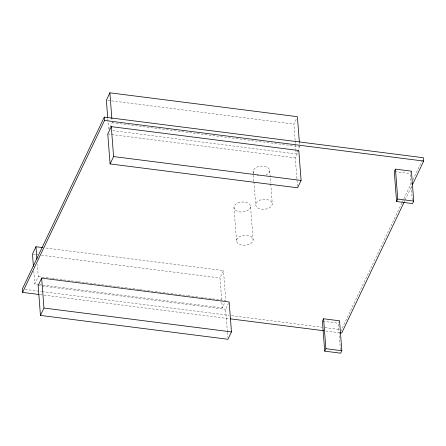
<?xml version="1.0" encoding="UTF-8"?>
<svg xmlns="http://www.w3.org/2000/svg" width="446" height="446" viewBox="0 0 446 446"><rect width="100%" height="100%" fill="white"/><g stroke="black" fill="none" stroke-linecap="round" stroke-linejoin="round"><path stroke-width="0.33" stroke-dasharray="2.23 1.67" d="M38.908 284.57L34.771 284.041L38.289 276.671L37.347 264.428M109.839 127.662L108.668 130.12L107.726 117.872M110.134 127.049L112.18 122.75L111.924 119.35M221.651 299.745L219.978 277.981L223.491 270.611L44.254 247.792M295.129 140.384L293.869 124.055L296.506 118.53M43.045 285.094L222.281 307.913L224.918 302.382M112.805 130.645L296.177 153.987L299.69 146.617L299.372 142.536M297.488 186.445L295.285 157.873L298.803 150.508M227.376 331.796L225.648 309.346L228.575 303.208M340.415 349.781L338.369 323.25L339.545 320.797M412.282 200.154L410.242 173.622L411.413 171.164M401.902 202.924L341.458 329.694L341.564 331.027M402.197 202.3L411.474 182.843M412.974 179.705L422.546 159.623M404.249 201.86L404.851 200.605M405.146 199.975L411.429 186.796M107.742 100.361L293.869 124.055M112.18 122.75L299.69 146.617M107.781 134.006L295.285 157.873M394.95 171.671L410.242 173.622M33.16 254.198L37.988 254.811M41.433 255.251L219.978 277.981M38.289 276.671L51.385 278.337M52.076 278.427L77.582 281.671M78.273 281.76L112.738 286.148M113.429 286.237L138.935 289.482M139.626 289.571L174.091 293.959M174.782 294.048L187.192 295.626M187.877 295.715L200.287 297.292M200.979 297.382L225.793 300.543L223.491 270.611M39.599 284.654L42.359 285.005M323.077 321.304L338.369 323.25M38.144 285.479L225.648 309.346M25.065 289.421L41.645 291.528M42.337 291.617L228.854 315.361M231.619 315.712L322.118 327.23M324.878 327.587L339.384 329.432M39.828 294.594L43.279 295.035M43.97 295.118L229.802 318.773M325.825 330.999L339.64 332.755M295.18 141.064L295.391 143.785M295.442 144.465L295.81 149.226M295.86 149.906L296.177 153.987M269.741 170.779L270.7 183.25M270.755 183.942L272.3 204.039A8.329 4.99 -4.4 0 1 259.661 208.812A8.329 4.99 -4.4 0 1 260.001 200.137A8.329 4.99 -4.4 0 1 272.3 204.039M253.116 171.359L253.863 181.059M253.913 181.751L255.675 204.619M250.58 206.727A8.329 4.99 -4.4 0 1 237.935 211.499A8.329 4.99 -4.4 0 1 238.281 202.824A8.329 4.99 -4.4 0 1 250.58 206.727L253.138 239.987A8.329 4.99 -4.4 0 1 240.5 244.759A8.329 4.99 -4.4 0 1 240.84 236.085A8.329 4.99 -4.4 0 1 253.138 239.987M233.955 207.306L236.514 240.567M227.427 332.476L227.794 337.237M221.863 302.466L222.281 307.913M33.779 271.118L34.771 284.041M253.813 173.449A8.329 4.99 -4.4 0 1 257.654 166.798A8.329 4.99 -4.4 0 1 268.609 168.192A8.329 4.99 -4.4 0 1 266.033 175.005M258.401 175.875A8.329 4.99 -4.4 0 1 257.102 175.551"/><path stroke-width="0.67" d="M42.877 247.619L35.987 246.738L32.469 254.108L33.411 266.357M299.322 141.856L297.387 116.685L109.878 92.818L106.365 100.188L107.726 117.872M412.333 184.912L423.7 161.067L423.444 157.739L104.286 117.114L22.3 289.069L22.556 292.392L39.136 294.505M22.556 292.392L104.542 120.437L104.286 117.114M111.294 126.636L107.781 134.006L110.084 163.938L297.593 187.805L301.106 180.44L298.803 150.508L111.294 126.636L113.596 156.568L110.084 163.938M41.656 278.109L38.144 285.479L40.447 315.411L227.951 339.278L231.463 331.908L229.16 301.975L41.656 278.109L43.959 308.041L40.447 315.411M323.584 318.762L322.413 321.22L324.716 351.153L340.677 353.182L341.848 350.729L339.545 320.797L323.584 318.762L325.887 348.694L324.716 351.153M395.457 169.134L394.286 171.587L396.589 201.52L412.544 203.554L413.715 201.096L411.413 171.164L395.457 169.134L397.76 199.067L396.589 201.52M403.953 202.484L341.714 333.023L340.331 332.844M104.542 120.437L423.7 161.067M113.596 156.568L301.106 180.44M397.76 199.067L413.715 201.096M230.493 318.862L323.751 330.737M43.959 308.041L231.463 331.908M325.887 348.694L341.848 350.729M109.878 92.818L111.868 118.669M35.987 246.738L36.929 258.987"/></g></svg>
